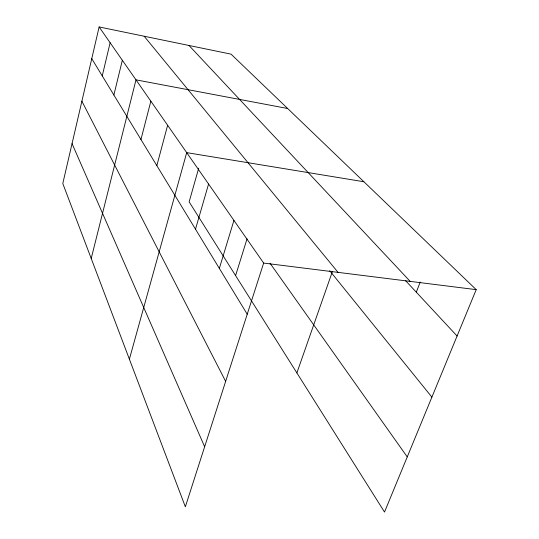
<?xml version="1.0" encoding="UTF-8"?>
<svg xmlns="http://www.w3.org/2000/svg" width="539" height="539" viewBox="0 0 539 539"><rect width="100%" height="100%" fill="white"/><g stroke="black" fill="none" stroke-linecap="round" stroke-linejoin="round"><path stroke-width="0.81" d="M99.122 26.95L62.794 183.516L185.349 506.801L263.659 263.072L99.122 26.95L231.076 54.156L476.206 289.645L384.516 512.05L189.142 201.869L198.709 168.168M102.248 75.905L110.124 42.736M113.87 95.019L122.34 60.267M91.212 258.484L135.99 79.853L287.644 108.501M140.948 139.527L150.853 101.191M156.836 165.648L167.629 125.264M129.387 359.176L186.703 152.631L363.879 181.744M195.502 229.203L208.58 184.028M219.346 268.409L233.933 220.411M235.59 275.618L247.044 238.838M296.874 372.914L332.347 271.703M416.303 292.185L420.245 282.025M263.659 263.072L476.206 289.645M189.007 45.485L410.192 281.392M405.483 280.556L457.085 336.019M144.169 36.241L338.054 272.377M329.7 270.699L431.894 397.128M270.019 263.2L407.248 456.904M91.765 58.67L247.226 314.23M81.894 101.204L225.646 381.383M72.051 143.63L204.645 446.757"/></g></svg>
